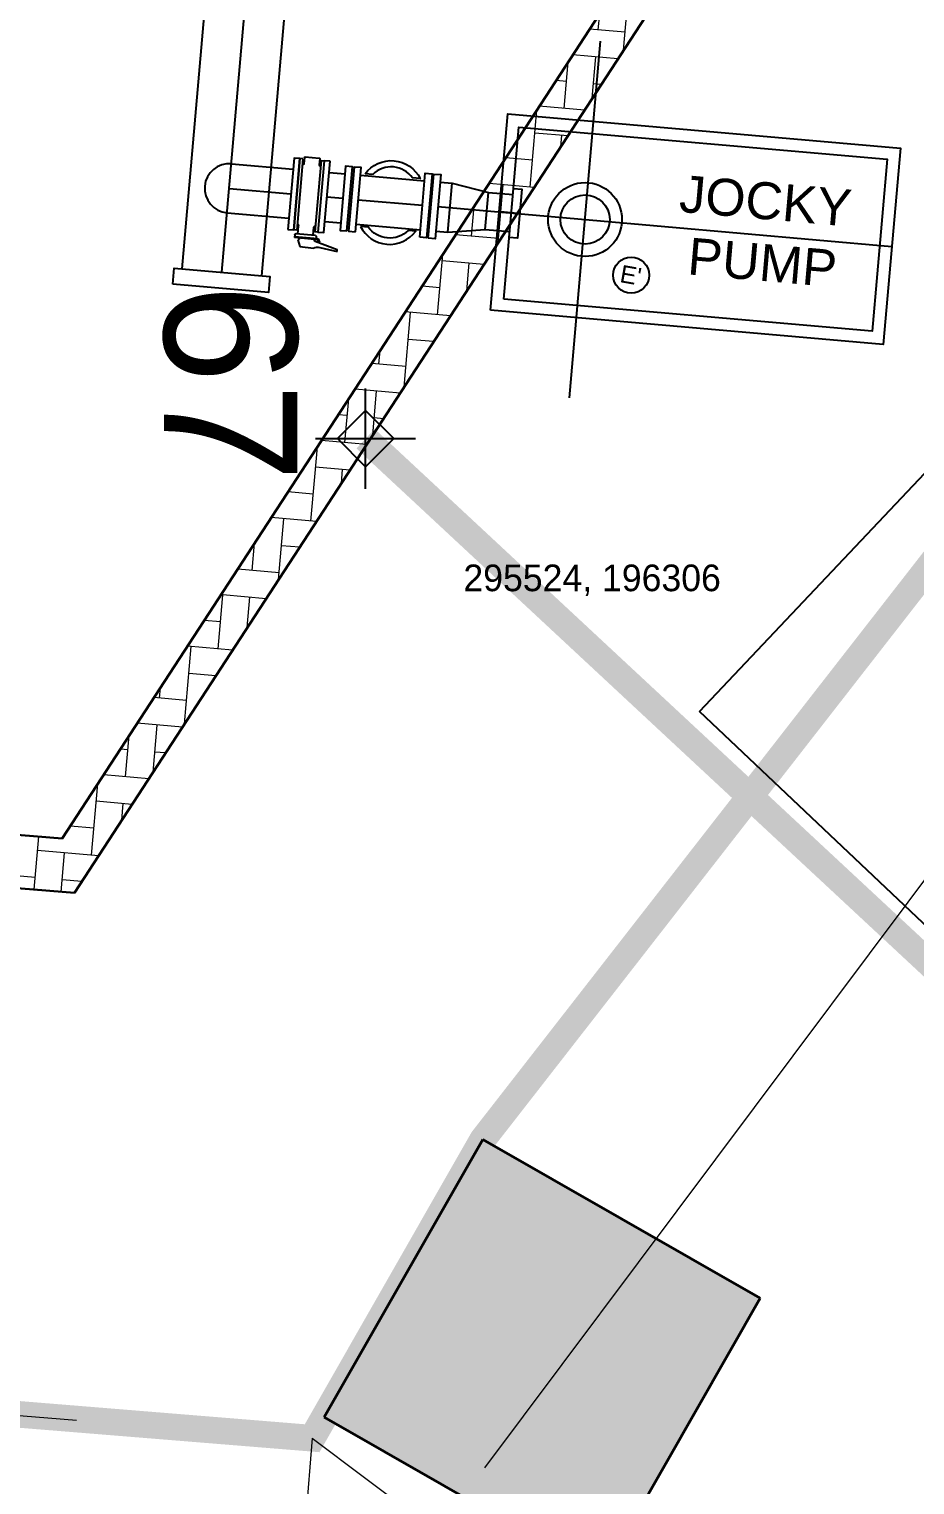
# Model space of a CAD drawing. Header units: inches. Extents: x 257070 to 799932, y -17980 to 269260.
# Drawn here: x 294260 to 297587, y 192379 to 197843 of the extents above; entities that cross this region are included whole.
import ezdxf
from ezdxf.enums import TextEntityAlignment as Align

# ---------------------------------------------------------------- set-up
doc = ezdxf.new("R2010")
doc.units = ezdxf.units.IN
doc.header["$MEASUREMENT"] = 0
doc.header["$PDMODE"] = 99
doc.header["$PDSIZE"] = 100
for name, color, linetype in [('0-AES I-INFRA', 7, 'Continuous'), ('2 wheeler barrier', 170, 'Continuous'), ('basement1_AP$0$A-_ROAD----_E-_-', 2, 'Continuous'), ('DSP_SLAB CO-ORDINATES', 160, 'Continuous'), ('RETAIL', 40, 'Continuous')]:
    doc.layers.add(name, color=color, linetype=linetype)
for name, color, linetype, lineweight in [('0-AES-F-SPRINKLER PIPE', 10, 'Continuous', 15), ('E--CONCRETE-4', 4, 'Continuous', 40), ('E--CONCRETE-SHADE', 253, 'Continuous', 20), ('F--BRICKWALL HATCH', 252, 'Continuous', 20), ('F--BRICKWALL-3', 252, 'Continuous', 30)]:
    doc.layers.add(name, color=color, linetype=linetype, lineweight=lineweight)
doc.styles.add('ARIAL', font='arial.ttf')
doc.styles.get("Standard").update_dxf_attribs({"font": 'arial.ttf'})
doc.styles.add('TEXT style 175', font='GOTHIC.TTF')
doc.dimstyles.new('AES-PLUMBING', dxfattribs={"dimtxt": 100, "dimasz": 100, "dimexe": 0, "dimexo": 0, "dimgap": 0.01, "dimtad": 1, "dimdec": 0, "dimdsep": 46, "dimtxsty": 'Standard', "dimcen": 10, "dimclrd": 7, "dimclre": 7, "dimclrt": 7, "dimadec": 0, "dimazin": 0, "dimtfac": 1, "dimtdec": 0, "dimtmove": 0, "dimatfit": 3, "dimfxl": 1, "dimlwd": -1, "dimlwe": -1, "dimarcsym": 1})
pattern_1 = [(85, (-281604.99, -900691.52), (-92.358358, 110.068405), [304.8, -101.6]), (175, (-281596.14, -900590.31), (-92.358358, 110.068405), [304.8, -101.6])]

# ---------------------------------------------------------------- blocks, each defined once
blk = doc.blocks.new('*U170')
at = {"layer": 'DSP_SLAB CO-ORDINATES', "color": 206}
for p, q in [((0, -188), (0, 188)), ((-188, 0), (188, 0))]:
    blk.add_line(p, q, dxfattribs=at)
at = {"layer": 'DSP_SLAB CO-ORDINATES', "color": 206, "ltscale": 3.5}
blk.add_lwpolyline([(-105.5, 0.1), (0, 105.6), (105.5, 0.1), (0, -105.3), (-105.5, 0.1)], dxfattribs=at)
at = {"layer": 'DEFPOINTS', "style": 'TEXT style 175'}
blk.add_attdef('CORDINATE', (367.3, -572.5), '', height=100, dxfattribs=at)
at = {"layer": 'DSP_SLAB CO-ORDINATES', "color": 214, "style": 'TEXT style 175'}
blk.add_attdef('NO.', (-756.5, 580.7), '', height=500, rotation=270, dxfattribs=at)
blk = doc.blocks.new('A$C3A1F5BA5')
at = {"layer": '0-AES I-INFRA', "color": 7}
for p, q in [((1987.2, 3451.4, 0), (2019, 3534.5, 17.5)), ((2010.8, 3468.4, 0), (2026.7, 3533.9, 17.5)), ((2026.7, 3533.9, 17.5), (2019, 3534.5, 17.5)), ((1671.1, 3414.3, 0), (1675.6, 3466.3, 0)), ((1678.7, 3468.8, 0), (1700.9, 3466.9, 0)), ((1684.7, 3473.9, 0), (1685.7, 3485.1, 0)), ((1684.7, 3473.9, 0), (1952.4, 3450.5, 0)), ((1685.7, 3485.1, 0), (1953.4, 3461.6, 0)), ((1707, 3472, 0), (1707, 3472, 0)), ((1965.8, 3443.7, 0), (1935.2, 3446.4, 0)), ((1953.4, 3461.6, 0), (1952.4, 3450.5, 0)), ((1966.5, 3452.4, 0), (1960.1, 3378.3, 0)), ((1969.6, 3455, 0), (1977.9, 3454.2, 0)), ((1978.5, 3461, 0), (1971, 3374.5, 0)), ((1981.9, 3461.6, 0), (1974.3, 3374.2, 0)), ((1978.7, 3462.9, 0), (1991.4, 3467.9, 0)), ((1990.4, 3464.2, 0), (1979.5, 3460.8, 0)), ((2006.9, 3393.4, 0), (2013.6, 3444.4, 0)), ((1673.6, 3411.2, 0), (1695.9, 3409.3, 0)), ((1678.7, 3405.2, 0), (1677.7, 3394, 0)), ((1677.7, 3394, 0), (1945.4, 3370.6, 0)), ((1678.7, 3405.2, 0), (1946.4, 3381.8, 0)), ((1701, 3403.2, 0), (1701, 3403.2, 0)), ((1960.7, 3386.1, 0), (1930.2, 3388.8, 0)), ((1976, 3393.2, 0), (1982, 3385.6, 0)), ((1982, 3385.6, 0), (2006.9, 3393.4, 0)), ((1946.4, 3381.8, 0), (1945.4, 3370.6, 0)), ((1962.6, 3375.2, 0), (1974.3, 3374.2, 0))]:
    blk.add_line(p, q, dxfattribs=at)
at = {"layer": '0-AES I-INFRA', "color": 7, "elevation": 0}
for points in [[(2246.6, 4110.1), (1509.4, 4174.5), (1638.3, 5648.9), (2375.5, 5584.4)], [(2204.5, 4160.2), (1559.5, 4216.6), (1680.3, 5598.8), (2325.4, 5542.4)], [(1974.2, 4180.3), (1789.9, 4196.4), (1792.5, 4227), (1976.8, 4210.9)], [(1973, 3843.8), (1732.6, 3864.9), (1734.9, 3890.7), (1975.3, 3869.7)], [(1975.8, 3876), (1735.4, 3897), (1737.7, 3922.8), (1978.1, 3901.8)], [(1951.9, 3602.8), (1711.5, 3623.8), (1709.3, 3598), (1949.7, 3576.9)], [(1949.1, 3570.6), (1708.7, 3591.6), (1706.4, 3565.8), (1946.8, 3544.8)], [(1687.5, 3507.3), (1685.6, 3485.1), (1953.4, 3461.6), (1955.3, 3483.9)], [(1943.6, 3348.4), (1945.5, 3370.6), (1677.7, 3394), (1675.8, 3371.8)], [(2148.9, 2916.3), (2088.4, 2921.6), (2119.8, 3280.7), (2180.3, 3275.4)]]:
    blk.add_lwpolyline(points, close=True, dxfattribs=at)
for points in [[(1857.9, 3912.3), (2006.9, 5616.7)], [(2575.2, 4406.3), (1237.2, 4523.3)], [(1769.7, 3966), (1804.8, 4102.3), (1812.9, 4194.4)], [(1954, 3949.9), (1943.1, 4090.2), (1951.1, 4182.3)], [(1943.1, 4090.2), (1804.8, 4102.3)], [(1765.7, 3920.4), (1769.7, 3966)], [(1954, 3949.9), (1769.7, 3966)], [(1950, 3904.3), (1954, 3949.9)], [(1762.9, 3888.2), (1763.5, 3894.5)], [(1855.1, 3880.2), (1855.6, 3886.5)], [(1739.6, 3621.3), (1760.6, 3862.4)], [(1831.7, 3613.3), (1852.8, 3854.3)], [(1923.9, 3605.2), (1944.9, 3846.3)], [(1947.2, 3872.1), (1947.8, 3878.4)], [(1729.3, 3503.7), (1734.5, 3563.4)], [(1736.8, 3589.2), (1737.3, 3595.5)], [(1821.4, 3495.6), (1826.6, 3555.3)], [(1828.9, 3581.1), (1829.5, 3587.4)], [(1921.1, 3573.1), (1921.6, 3579.4)], [(1913.6, 3487.6), (1918.8, 3547.2)], [(1697.2, 3136.7), (1717.4, 3368.1)], [(1789.3, 3128.6), (1809.6, 3360.1)], [(1881.5, 3120.6), (1901.7, 3352)]]:
    blk.add_lwpolyline(points, dxfattribs=at)
at = {"layer": '0-AES I-INFRA', "color": 7, "ltscale": 1000, "elevation": 0}
for points in [[(2117.1, 3250.6), (-5332.8, 3902, 0.414214), (-5820.3, 3492.9), (-5874.3, 2875.1, 0.414214), (-5465.2, 2387.7), (5071.6, 1466.3)], [(2104.1, 3101.1), (-5345.8, 3752.6, 0.414214), (-5670.8, 3479.8), (-5724.9, 2862.1, 0.414214), (-5452.1, 2537.1), (5084.6, 1615.7)], [(2091, 2951.7), (-5358.9, 3603.1, 0.414214), (-5521.4, 3466.8), (-5575.4, 2849, 0.414214), (-5439.1, 2686.5), (5097.7, 1765.1)]]:
    blk.add_lwpolyline(points, format="xyb", dxfattribs=at)
at = {"layer": '0-AES I-INFRA', "color": 7, "elevation": 0}
for points in [[(1734.6, 3638.8, -0.561078), (1752.7, 3846.1), (1750.2, 3817.2, 0.463605), (1737.1, 3667.7)], [(1931.8, 3621.6, 0.561078), (1949.9, 3828.8), (1947.4, 3799.9, -0.463605), (1934.3, 3650.5)]]:
    blk.add_lwpolyline(points, format="xyb", close=True, dxfattribs=at)
at = {"layer": '0-AES I-INFRA', "color": 7}
for centre, radius in [((2115.2, 4638, 0), 67.8), ((1906.2, 4464.8, 0), 138.7), ((1906.2, 4464.8, 0), 92.5)]:
    blk.add_circle(centre, radius, dxfattribs=at)
blk.add_arc((1789.3, 3128.6, 0), 92.5, 175.0026, 355.0026, dxfattribs=at)
at = {"layer": '0-AES I-INFRA', "color": 7, "extrusion": (0, 0, -1)}
for centre, major_axis, start_param, end_param in [((1678.4, 3466.1, 0), (1.8, -2.14), 2.356194, 3.926991), ((1701.4, 3472.5, 0), (4.28, 3.59), 0.785398, 2.356194), ((1935.7, 3452, 0), (3.59, -4.28), 0.785398, 2.356194), ((1969.3, 3452.2, 0), (1.8, -2.14), 2.356194, 3.926991), ((1979.2, 3461.9, 0), (0.849, 0.713), 1.973259, 4.973773), ((1979.8, 3453.3, 0), (4.89, -5.83), -0.626071, 0.60116), ((2044.9, 3460.1, 0), (26.9, 22.6), 3.375043, 4.077809), ((1673.9, 3414, 0), (2.14, 1.8), 2.356194, 3.926991), ((1695.4, 3403.7, 0), (4.28, 3.59), 5.497787, 7.068583), ((1929.7, 3383.2, 0), (4.28, 3.59), 3.926991, 5.497787), ((1962.8, 3378, 0), (2.14, 1.8), 2.356194, 3.926991)]:
    blk.add_ellipse(centre, major_axis=major_axis, ratio=1, start_param=start_param, end_param=end_param, dxfattribs=at)
at = {"layer": '0-AES I-INFRA', "color": 7, "style": 'ARIAL'}
blk.add_text("E'", height=65.66, rotation=80.0052, dxfattribs=at).set_placement((2108.3, 4597.8, 0), align=Align.MIDDLE_LEFT)
at = {"layer": '0-AES I-INFRA', "color": 7, "insert": (2106.8, 4767.3, 0), "char_height": 138.75, "attachment_point": 7, "rotation": 85.0026}
blk.add_mtext_dynamic_manual_height_columns('\\pi27.41945;JOCKY \\P\\pi78.85916;PUMP', width=694.357, gutter_width=25000, heights=[0], dxfattribs=at)
blk = doc.blocks.new('*D678')
at = {"layer": '0-AES-F-SPRINKLER PIPE', "color": 7, "ltscale": 1000, "transparency": 16777216}
for p, q in [((301055.4, 200208.1), (301523.6, 199857.5)), ((295971.6, 192444), (301343.8, 199617.4)), ((295323.5, 192554.5), (295791.8, 192203.9))]:
    blk.add_line(p, q, dxfattribs=at)
for points in [[(301383.8, 199587.4), (301303.7, 199647.3), (301523.6, 199857.5)], [(296011.6, 192414), (295931.6, 192474), (295791.8, 192203.9)]]:
    blk.add_solid(points, dxfattribs=at)
at = {"layer": 'DEFPOINTS', "color": 0, "ltscale": 1000, "transparency": 16777216}
for p in [(301055.4, 200208.1, 0), (301523.6, 199857.5), (295323.5, 192554.5, 0)]:
    blk.add_point(p, dxfattribs=at)
at = {"layer": '0-AES-F-SPRINKLER PIPE', "color": 7, "ltscale": 1000, "transparency": 16777216, "insert": (299271.8, 196595.2), "char_height": 300, "attachment_point": 5, "rotation": 233.1702}
blk.add_mtext('9562', dxfattribs=at)
blk = doc.blocks.new('*D679')
at = {"layer": '0-AES-F-SPRINKLER PIPE', "color": 7, "ltscale": 1000, "transparency": 16777216}
for p, q in [((289015.1, 193067.5), (288941.9, 192166.9)), ((295323.5, 192554.5), (295250.3, 191653.9)), ((289240.9, 192142.5), (294951.3, 191678.2))]:
    blk.add_line(p, q, dxfattribs=at)
for points in [[(289244.9, 192192.4), (289236.8, 192092.7), (288941.9, 192166.9)], [(294955.3, 191728.1), (294947.2, 191628.4), (295250.3, 191653.9)]]:
    blk.add_solid(points, dxfattribs=at)
at = {"layer": 'DEFPOINTS', "color": 0, "ltscale": 1000, "transparency": 16777216}
for p in [(289015.1, 193067.5, 0), (295323.5, 192554.5, 0), (295250.3, 191653.9)]:
    blk.add_point(p, dxfattribs=at)
at = {"layer": '0-AES-F-SPRINKLER PIPE', "color": 7, "ltscale": 1000, "transparency": 16777216, "insert": (292108.5, 192063.2), "char_height": 300, "attachment_point": 5, "rotation": 355.3515}
blk.add_mtext('6329', dxfattribs=at)
blk = doc.blocks.new('A$C75874F57')
at = {"layer": 'F--BRICKWALL HATCH', "ltscale": 0.1}
h = blk.add_hatch(dxfattribs=at)
h.set_pattern_fill('AR-HBONE', color=8, angle=40, style=0)
h.set_pattern_definition(pattern_1)
h.paths.add_polyline_path([(13592.2, -10567.2), (13330.2, -10551.8), (12238.7, -11220.2), (6810, -16497.2), (4893.1, -19436.7, 0.015017), (5012.1, -19529), (6926.5, -16593.2), (12331.2, -11339.4)])
h.paths.add_polyline_path([(2951.4, -20065.4), (4318.7, -20176.6), (4394.6, -19242.8), (3027.4, -19131.7)], flags=9)
h = blk.add_hatch(dxfattribs=at)
h.set_pattern_fill('AR-HBONE', color=8, angle=40, style=0)
h.set_pattern_definition(pattern_1)
h.paths.add_polyline_path([(5012.1, -19529, -0.015017), (4893.1, -19436.7), (3986.3, -20827.3), (2999.9, -20747.1), (2983.7, -20946.4), (4032.1, -21031.7)])
at = {"layer": 'F--BRICKWALL-3', "color": 8, "elevation": 0}
blk.add_lwpolyline([(6810, -16497.2), (3986.3, -20827.3), (2999.9, -20747.1), (2983.7, -20946.4), (4032.1, -21031.7), (6926.5, -16593.2)], dxfattribs=at)

msp = doc.modelspace()

# ---------------------------------------------------------------- hatches: boundary and pattern name
at = {"layer": 'E--CONCRETE-SHADE', "ltscale": 3.5}
h = msp.add_hatch(color=8, dxfattribs=at)
h.dxf.hatch_style = 1
h.paths.add_polyline_path([(307193.4, 203549.4), (308218.3, 204173.6), (307594.1, 205198.5), (306569.2, 204574.2)])
h.paths.add_polyline_path([(300217.8, 199348.8), (301077, 198511.2), (301914.7, 199370.5), (301055.4, 200208.1)])
h.paths.add_polyline_path([(295368.8, 192633.7), (296410.6, 192038.3), (297006, 193080.2), (295964.1, 193675.6)])
h.paths.add_polyline_path([(293555.9, 184590.6), (293860.7, 185751.2), (292700.1, 186056), (292395.3, 184895.4)])
h.paths.add_polyline_path([(292805.1, 178823.7), (291623.9, 179035.4), (291412.2, 177854.2), (292593.4, 177642.5)])
h.paths.add_polyline_path([(302981, 177000.5), (302769.3, 175819.3), (303950.5, 175607.6), (304162.2, 176788.8)])
h.paths.add_polyline_path([(306265.7, 186406.8), (306861, 187448.7), (305819.1, 188044), (305223.8, 187002.2)])
h.paths.add_polyline_path([(312047.3, 183103), (313089.1, 182507.6), (313684.5, 183549.5), (312642.6, 184144.9)])
h.paths.add_polyline_path([(312024.7, 174160.9), (312236.4, 175342.1), (311055.2, 175553.8), (310843.5, 174372.6)])
h.paths.add_polyline_path([(322422.2, 180336.6), (321878.2, 180083.7), (322131.2, 179539.6), (322675.2, 179792.6)])
h.paths.add_polyline_path([(326860, 178208.9), (327212.9, 178694.2), (326727.6, 179047), (326374.8, 178561.8)])
h.paths.add_polyline_path([(321545.3, 173367.9), (321442.8, 172776.7), (322034, 172674.3), (322136.5, 173265.4)])
h.paths.add_polyline_path([(323348.4, 165044.3), (323450.8, 165635.5), (322859.6, 165737.9), (322757.2, 165146.8)])
h.paths.add_polyline_path([(329340.5, 164614.7), (328749.3, 164717.2), (328646.9, 164126), (329238.1, 164023.5)])
at = {"layer": 'F--BRICKWALL HATCH', "ltscale": 0.1}
h = msp.add_hatch(dxfattribs=at)
h.set_pattern_fill('AR-HBONE', color=8, angle=40, style=0)
h.set_pattern_definition([(85, (8796.36, -685026.5), (-92.358358, 110.068405), [304.8, -101.6]), (175, (8805.21, -684925.29), (-92.358358, 110.068405), [304.8, -101.6])])
h.paths.add_polyline_path([(293352.8, 195599.6), (294720.1, 195488.4), (294796, 196422.2), (293428.7, 196533.4)], flags=9)
h.paths.add_polyline_path([(303731.3, 205113.1), (303826.4, 204995.5), (303993.5, 205097.8), (303731.5, 205113.2)])

# ---------------------------------------------------------------- linework, layer by layer
at = {"layer": '0-AES-F-SPRINKLER PIPE', "color": 2, "ltscale": 1000, "const_width": 100, "elevation": 0}
msp.add_lwpolyline([(289015.1, 193067.5), (290060.2, 205918.2), (303731.3, 205113.1), (305086.8, 203435.9), (301055.4, 200208.1), (295964.1, 193675.6), (295323.5, 192554.5)], close=True, dxfattribs=at)
at = {"layer": '0-AES-F-SPRINKLER PIPE', "ltscale": 1000, "elevation": 0}
msp.add_lwpolyline([(289712.4, 193006.5), (294439.1, 192622.2)], dxfattribs=at)
at = {"layer": '2 wheeler barrier', "color": 8, "const_width": 100, "elevation": 0}
msp.add_lwpolyline([(300824.3, 191375.3), (295524.1, 196305.9)], dxfattribs=at)
at = {"layer": 'basement1_AP$0$A-_ROAD----_E-_-', "color": 8}
msp.add_arc((323858.6, 177043.1, 0), 27129.2, 45.21221, 168.24385, dxfattribs=at)
at = {"layer": 'E--CONCRETE-4', "color": 8, "ltscale": 10}
for p, q in [((295964.1, 193675.6, 0), (295368.8, 192633.7, 0)), ((297006, 193080.2, 0), (295964.1, 193675.6, 0)), ((296410.6, 192038.3, 0), (297006, 193080.2, 0)), ((295368.8, 192633.7, 0), (296410.6, 192038.3, 0))]:
    msp.add_line(p, q, dxfattribs=at)
at = {"layer": 'RETAIL', "color": 8, "elevation": 0}
msp.add_lwpolyline([(296778.4, 195281.9), (298599.3, 197207.2), (302377.2, 193633.9), (300556.2, 191708.7)], close=True, dxfattribs=at)

# ---------------------------------------------------------------- block references
at = {"layer": '0-AES-F-SPRINKLER PIPE', "ltscale": 1000, "rotation": 270.0000000000172}
msp.add_blockref('A$C3A1F5BA5', (291883.5, 199034.5, 0), dxfattribs=at)
at = {"layer": 'DSP_SLAB CO-ORDINATES', "color": 8, "ltscale": 3.5}
msp.add_blockref('*U170', (295524.1, 196305.9, 0), dxfattribs=at).add_auto_attribs({'NO.': '67', 'CORDINATE': '295524, 196306'})
at = {"layer": 'E--CONCRETE-4', "color": 8, "ltscale": 100}
msp.add_blockref('A$C75874F57', (290398.6, 215633, 0), dxfattribs=at)

# ---------------------------------------------------------------- dimensions: what is measured, and where the dimension line sits
at = {"layer": '0-AES-F-SPRINKLER PIPE', "ltscale": 1000}
dim = msp.add_linear_dim(base=(301523.6, 199857.5), p1=(295323.5, 192554.5, 0), p2=(301055.4, 200208.1, 0), angle=53.1702, dimstyle='AES-PLUMBING', override={"dimtxt": 300, "dimasz": 300, "dimfxl": 0.18}, dxfattribs=at)
dim.commit()
dim.dimension.update_dxf_attribs({"geometry": '*D678', "text_midpoint": (299149.2, 196687), "dimtype": 161})
dim = msp.add_aligned_dim(p1=(289015.1, 193067.5, 0), p2=(295323.5, 192554.5, 0), distance=-903.6, dimstyle='AES-PLUMBING', override={"dimtxt": 300, "dimasz": 300, "dimfxl": 0.18}, dxfattribs=at)
dim.commit()
dim.dimension.update_dxf_attribs({"geometry": '*D679', "text_midpoint": (292108.5, 192063.2)})

doc.saveas('drawing.dxf')
